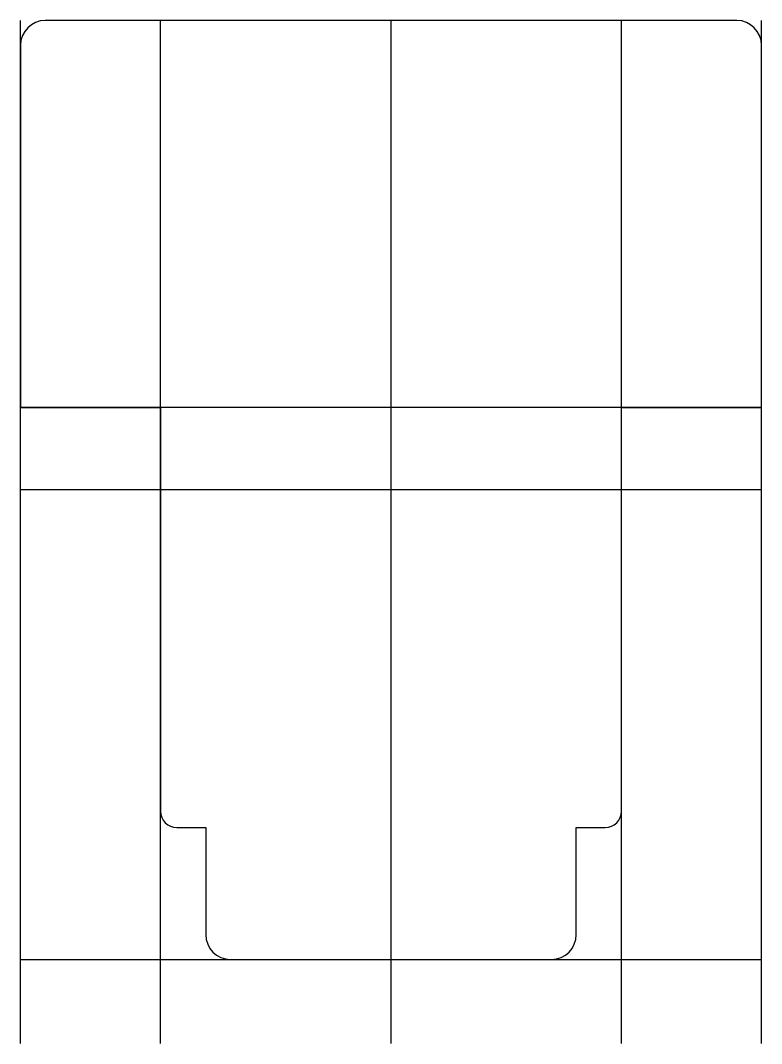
# Model space of a CAD drawing. Extents: x -36 to 54, y -10 to 114.
import ezdxf

# ---------------------------------------------------------------- set-up
doc = ezdxf.new("R2010")
doc.units = 0
doc.layers.get('0').update_dxf_attribs({"linetype": 'CONTINUOUS'})

msp = doc.modelspace()

# ---------------------------------------------------------------- linework, layer by layer
at = {"linetype": 'CONTINUOUS'}
for p, q in [((-36.5, -10.22), (-36.5, 114)), ((50.5, 114), (-33.5, 114)), ((-19.5, -10.22), (-19.5, 114)), ((8.5, -10.22), (8.5, 114)), ((36.5, -10.22), (36.5, 114)), ((53.5, -10.22), (53.5, 114)), ((-36.5, 111), (-36.5, 67)), ((53.5, 67), (53.5, 111)), ((53.5, 67), (-36.5, 67)), ((-36.5, 67), (-19.5, 67)), ((-19.5, 67), (-19.5, 18)), ((36.5, 18), (36.5, 67)), ((36.5, 67), (53.5, 67)), ((53.5, 57), (-36.5, 57)), ((-17.5, 16), (-14, 16)), ((-14, 16), (-14, 3)), ((31, 3), (31, 16)), ((31, 16), (34.5, 16)), ((-36.5, 0), (53.5, 0)), ((-11, 0), (28, 0))]:
    msp.add_line(p, q, dxfattribs=at)
for centre, radius, start, end in [((-33.5, 111), 3, 90, 180), ((50.5, 111), 3, 0, 90), ((-17.5, 18), 2, 180, 270), ((34.5, 18), 2, 270, 0), ((-11, 3), 3, 180, 270), ((28, 3), 3, 270, 0)]:
    msp.add_arc(centre, radius, start, end, dxfattribs=at)

doc.saveas('drawing.dxf')
